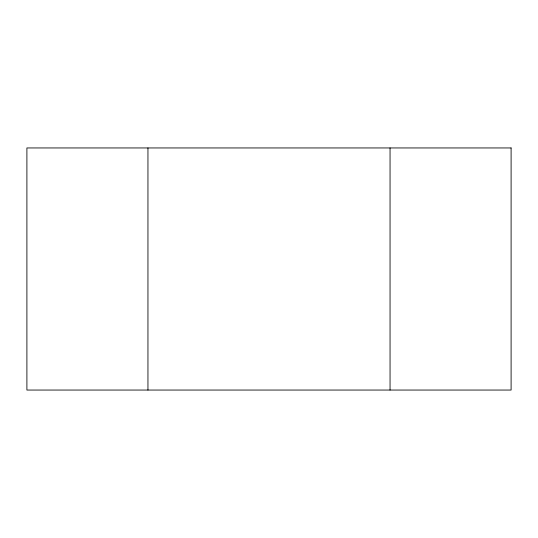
<?xml version="1.0" encoding="UTF-8"?>
<svg xmlns="http://www.w3.org/2000/svg" width="538" height="538" viewBox="0 0 538 538"><rect width="100%" height="100%" fill="white"/><g stroke="black" fill="none" stroke-linecap="round" stroke-linejoin="round"><path stroke-width="0.81" d="M390.05 147.95L390.05 390.05M147.95 147.95L147.95 390.05M511.1 147.95L26.9 147.95L26.9 390.05L511.1 390.05L511.1 147.95"/></g></svg>
